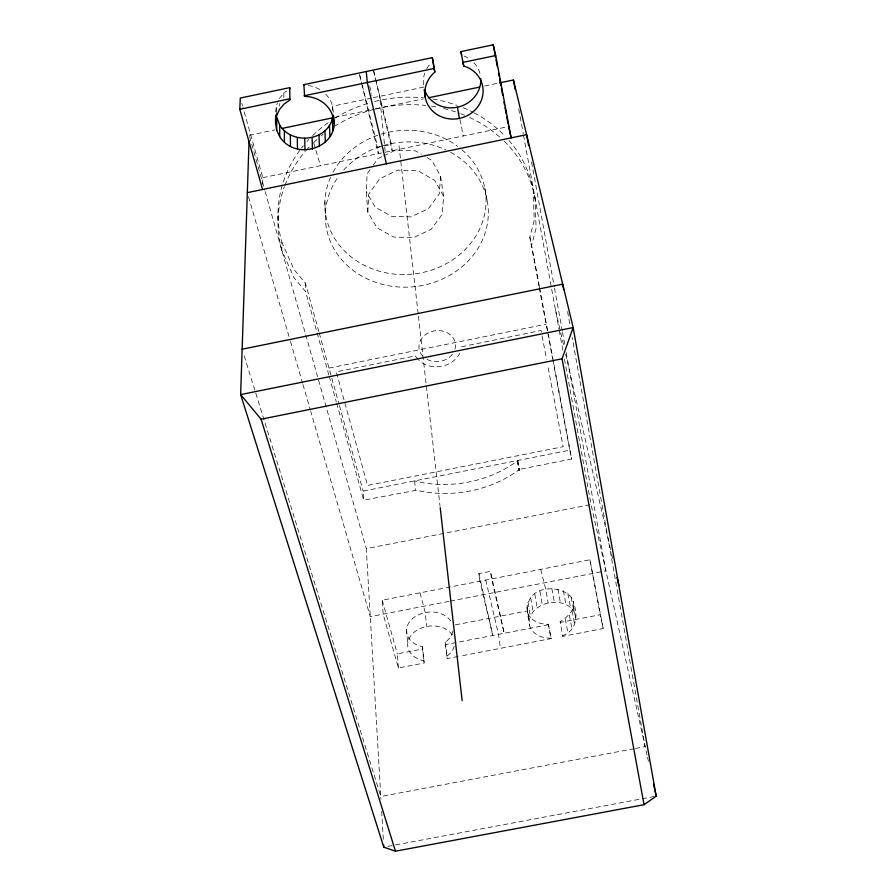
<?xml version="1.0" encoding="UTF-8"?>
<svg xmlns="http://www.w3.org/2000/svg" width="896" height="896" viewBox="0 0 896 896"><rect width="100%" height="100%" fill="white"/><g stroke="black" fill="none" stroke-linecap="round" stroke-linejoin="round"><path stroke-width="0.67" stroke-dasharray="4.48 3.36" d="M328.821 374.976L305.581 291.525L294.078 277.838L281.848 250.466L281.859 242.256A128.587 114.341 -6.2 0 1 300.832 148.915M278.006 220.707L278.04 212.621M279.283 106.075L279.283 103.578M276.461 112.549L276.517 105.022L277.446 102.872M262.674 184.24L262.797 177.666L242.928 107.33M560.19 621.712L560.157 622.474L600.242 614.734L603.187 628.566L562.733 636.35L560.19 621.712C604.621 592.749 525.571 569.99 527.218 611.52A23.475 17.707 -9.8 0 0 548.408 624.277L551.186 638.579L459.502 656.23M562.733 636.35L562.755 635.6C577.226 630.594 578.368 613.794 573.048 601.496M427.213 157.696L431.928 160.44L440.608 176.243L443.632 196.47L442.232 214.346L431.144 229.354L413.414 237.619L393.646 237.048L376.981 227.774L367.83 212.117L366.229 191.632L367.125 173.88L370.194 169.534M367.83 212.117L368.749 194.152L379.691 178.73L397.768 170.139L418.006 170.789L434.818 180.488L443.632 196.47M440.608 176.243L439.242 193.906L428.378 208.734L410.984 216.888L391.586 216.317L375.222 207.122L366.229 191.632M275.643 111.91L276.517 105.022M539.011 286.16L529.827 237.238L534.251 220.259L533.232 190.49A128.587 114.341 -6.2 0 0 509.051 140.515M551.186 638.579L550.872 638.176A23.688 17.763 -9.8 0 1 529.502 625.397C526.142 601.384 568.098 592.962 575.758 615.306M539.336 286.44L531.63 245.336L536.088 228.278L535.08 198.386L533.232 190.49M373.251 165.178L377.843 158.648L382.57 156.386M279.306 98.582L283.842 93.038L286.832 90.922M517.507 460.779C520.789 480.525 518.482 465.405 517.171 461.093A106.949 88.547 -7.5 0 1 415.498 481.23L414.994 480.816M383.757 155.826L395.573 150.17L415.43 150.842L421.322 154.269M371.302 98.09L332.494 106.221L332.808 112.493M423.819 87.08L372.478 97.843L371.851 95.211M249.234 135.296L275.016 129.909M334.69 117.41L374.035 109.178M375.39 108.898L423.203 98.885M484.725 86.016L498.389 83.149M359.811 75.645L378.336 153.642L377.754 147.302L383.466 146.115M384.608 145.88L391.474 144.446L376.029 80.853M262.797 177.666L381.797 152.925M385.246 152.208L507.259 126.829M461.563 346.752L541.094 330.512L541.867 334.611M328.989 368.043L546.146 324.206M517.866 460.454L519.434 469.37L518.728 470.019A107.688 88.85 -7.5 0 1 416.382 490.246L363.686 500.158L363.149 491.086L569.778 450.173L571.693 459.032L518.885 469.47M380.722 795.11L366.285 548.643L591.069 504.526L564.48 359.117M478.89 573.63L492.8 635.466L479.909 581.19L478.89 573.63L490.493 571.368L504.202 633.27L491.579 578.917L490.493 571.368M450.811 621.062A23.363 17.584 -5.8 0 0 412.339 618.755A23.363 17.584 -5.8 0 0 422.386 646.677L424.278 663.006L398.429 667.99L383.141 614.152L382.2 600.208L589.926 559.776L603.187 628.566M448.93 601.373L370.261 616.65L310.744 411.365M450.296 601.104L605.898 570.886L566.205 352.498M455.392 624.837L527.173 610.949L529.502 625.397M398.429 667.99L397.365 653.878L422.99 648.939M458.136 656.488L447.205 658.594L445.693 644.56L548.722 624.68M634.178 748.675L380.8 796.51L380.968 799.21M635.544 748.418L645.131 746.614L572.23 337.669M387.901 846.384L654.819 796.398M318.886 331.666L305.424 283.147L294 269.517L281.859 242.256M418.152 359.52L415.251 355.891L336.302 371.818L367.562 485.453L563.17 446.701L547.579 364.683M244.205 355.869L255.382 391.922M255.797 393.254L380.397 795.178M313.701 142.901L320.466 165.67M248.506 196.683L290.125 340.245M290.517 341.589L302.579 383.186M302.96 384.53L310.352 410.021M241.797 103.354L242.547 106.008M382.2 600.208L397.365 653.878M249.614 136.64L264.779 190.198M265.16 191.542L366.285 548.643M319.267 333.01L339.013 404.152M339.382 405.496L363.149 491.086M329.202 376.32L336.314 401.901M336.694 403.245L363.686 500.158M452.379 635.029A23.576 17.64 -5.8 0 0 413.549 632.733A23.576 17.64 -5.8 0 0 423.674 660.744L424.278 663.006M420.045 592.838L425.275 612.562L426.608 626.517M452.917 631.075A23.363 17.584 -5.8 0 1 445.099 642.298L447.205 658.594M445.099 642.298L445.693 644.56M540.68 569.363L545.72 589.198L548.195 602.974M359.52 74.368L361.883 83.821M362.23 85.176L377.754 147.302M373.722 71.378L375.704 79.498M369.69 85.994L371.549 93.89M485.744 580.048L498.501 634.368L500.494 648.334M373.397 70.022L375.536 79.24M375.85 80.562L392.146 150.763L391.474 144.446M555.453 309.736L564.122 347.435M565.667 354.166L611.386 553.022M611.699 554.378L612.64 558.454M591.371 505.882L647.226 755.978M647.528 757.322L648.424 761.331M529.827 237.238L531.63 245.336M459.939 119.526L463.31 135.968M573.35 606.122L576.061 619.942M571.178 597.195L573.877 610.994M572.074 610.758L574.762 624.59M567.862 593.522L570.528 607.309M569.307 615.082L571.973 628.936M563.315 590.722L565.947 604.498M542.125 335.978L546.549 359.218M484.792 187.981L487.077 199.998M539.594 287.806L571.693 459.032M539.258 287.526L547.434 331.061M547.691 332.427L552.563 358.445M552.821 359.811L569.778 450.173M589.926 559.776L600.242 614.734M565.253 618.822L567.874 632.688M557.85 588.997L560.437 602.773M518.717 108.909L523.253 133.683M523.499 135.061L558.958 328.944M559.216 330.31L563.226 352.262M551.846 588.482L554.378 602.258M531.597 162.075L554.254 286.731M554.501 288.109L562.218 330.579M562.475 331.946L564.962 345.643M567.582 311.595L570.024 325.315M548.408 624.277L550.872 638.176M539.896 591.102L542.315 604.89M534.778 594.059L537.152 607.869M530.734 597.867L533.064 611.688M528.024 602.246L530.32 616.09M526.826 606.906L529.11 620.76M333.334 112.258L332.371 105.37A28.862 26.544 4.5 0 0 324.901 93.33M399.022 145.723L418.253 314.742M418.41 316.131L440.048 506.307M380.061 100.24L385.112 150.942M414.579 480.894L415.464 489.922M422.386 646.677L423.674 660.744M406.549 629.63L407.702 643.653M381.674 811.373L383.398 840.694M324.878 201.835L325.349 214.032M305.424 283.147L305.581 291.525M283.842 93.038L283.842 98.638M450.576 152.286A81.614 72.531 -6.2 0 1 475.675 251.866A81.614 72.531 -6.2 0 1 363.294 276.92A81.614 72.531 -6.2 0 1 337.837 177.419M343.75 169.96A81.614 72.531 -6.2 0 1 445.872 149.923M422.722 356.104A18.334 15.49 -7.2 0 1 433.507 331.038A18.334 15.49 -7.2 0 1 454.933 349.294M452.334 354.29A18.334 15.49 -7.2 0 1 427.056 359.386M461.966 149.766A80.707 72.05 -6.1 0 1 469.806 244.44A80.707 72.05 -6.1 0 1 365.736 266.045A80.707 72.05 -6.1 0 1 330.702 177.005M333.043 172.267A80.707 72.05 -6.1 0 1 379.826 134.579M381.125 134.176A80.707 72.05 -6.1 0 1 457.722 146.373M301.661 147.851A128.587 114.341 -6.2 0 1 303.363 145.723M306.925 141.557A128.587 114.341 -6.2 0 1 308.795 139.53M312.659 135.587A128.587 114.341 -6.2 0 1 328.328 122.584M335.171 118.059A128.587 114.341 -6.2 0 1 369.23 102.962M374.64 101.494A128.587 114.341 -6.2 0 1 423.27 97.821M432.97 99.086A128.587 114.341 -6.2 0 1 456.882 105.28M463.243 107.733A128.587 114.341 -6.2 0 1 473.054 112.314M474.242 112.93A128.587 114.341 -6.2 0 1 505.366 136.438M454.227 646.229A23.576 17.64 -5.8 0 1 446.6 656.331M281.848 250.466A129.539 114.845 -6.2 0 1 284.413 186.726M284.883 185.461A129.539 114.845 -6.2 0 1 305.29 151.379M306.197 150.338A129.539 114.845 -6.2 0 1 309.949 146.261M313.891 142.33A129.539 114.845 -6.2 0 1 316.96 139.507M321.104 135.968A129.539 114.845 -6.2 0 1 323.21 134.288M334.398 126.403A129.539 114.845 -6.2 0 1 374.237 109.301M375.558 108.965A129.539 114.845 -6.2 0 1 425.746 105.448M431.334 106.142A129.539 114.845 -6.2 0 1 438.267 107.318M443.722 108.506A129.539 114.845 -6.2 0 1 459.514 113.254M460.802 113.736A129.539 114.845 -6.2 0 1 464.621 115.259M469.627 117.466A129.539 114.845 -6.2 0 1 500.315 137.57M504.246 141.254A129.539 114.845 -6.2 0 1 535.08 198.386M459.805 353.102A24.494 20.698 -7.2 0 1 418.88 360.427M423.438 84.773A28.896 26.835 -13.5 0 1 424.782 73.114M426.81 68.723A28.896 26.835 -13.5 0 1 431.29 62.877M463.971 56.011A28.896 26.835 -13.5 0 1 470.389 59.562M473.984 62.776A28.896 26.835 -13.5 0 1 480.368 75.219M308.134 85.534A28.862 26.544 4.5 0 1 321.026 90.283"/><path stroke-width="1.34" d="M333.525 116.032C340.726 147.358 295.814 162.299 279.686 136.606L279.731 125.171L276.304 116.032M279.686 136.606L276.674 130.178L276.741 118.787M276.674 130.178L275.565 123.256L275.621 115.696M275.565 123.256L276.461 113.803M249.054 140.896L240.632 394.587L383.768 847.157L395.472 851.2L644.045 804.698L656.197 796.141L573.16 327.555L513.43 80.002L499.766 82.858M262.573 189.493L239.803 109.301L240.296 98.045L289.733 87.64L289.811 88.794M332.898 130.48L332.338 119.101L332.931 115.002M644.045 804.698L562.083 358.792L573.16 327.555L240.632 394.587L261.072 419.216L395.472 851.2M276.438 116.312L279.261 109.827L283.853 104.238L289.89 99.96L289.733 87.64M279.731 125.171C291.76 144.715 325.707 141.702 332.338 119.101M333.917 123.581L332.942 116.648A29.187 26.746 4.1 0 0 304.584 96.41L303.878 84.661L432.365 57.613L434.862 72.072A29.232 27.048 -13.2 0 0 435.624 113.579A29.232 27.048 -13.2 0 0 479.382 104.384A29.232 27.048 -13.2 0 0 463.702 66.013L462.986 62.395L495.69 55.53L493.237 44.8L460.914 51.598L463.702 66.013M239.803 109.301L289.811 98.795L289.89 99.96M304.125 95.782L434.101 68.466L432.365 57.613M281.792 128.486L333.334 117.701M428.669 97.742L479.248 87.158M247.33 192.651L526.624 134.669L528.618 145.634M242.144 349.194L562.688 284.144L563.662 289.632M261.072 419.216L562.083 358.792M303.878 84.661L304.338 85.277M386.4 163.789L367.259 82.51L366.296 71.523M617.008 577.472L618.89 585.626M508.592 126.549L511.146 137.883L495.69 55.53M653.498 784.09L656.197 796.141M434.101 68.466L434.862 72.072M460.914 51.598L461.63 55.194M493.237 44.8L495.544 57.064M496.048 59.786L497.336 66.595M498.613 73.416L499.117 76.138M499.632 78.859L500.909 85.68M501.424 88.402L502.701 95.211M503.978 102.032L504.493 104.754M505.008 107.475L506.285 114.285M506.8 117.018L508.077 123.827M513.43 80.002L515.2 89.634M457.408 107.195L459.402 118.418M424.178 89.544L425.443 98.168M440.205 507.696L462.146 700.638M383.622 844.57L383.768 847.157M329.459 125.44L329.986 136.864M324.901 130.85L325.382 142.307M318.987 134.971L319.39 146.474M312.099 137.547L312.435 149.061M304.707 138.398L304.965 149.923M297.304 137.48L297.472 148.994M290.371 134.837L290.461 146.339M284.379 130.637L284.39 142.117M480.794 78.714A28.896 26.835 -13.5 0 1 457.061 107.274A28.896 26.835 -13.5 0 1 424.558 89.779"/></g></svg>
